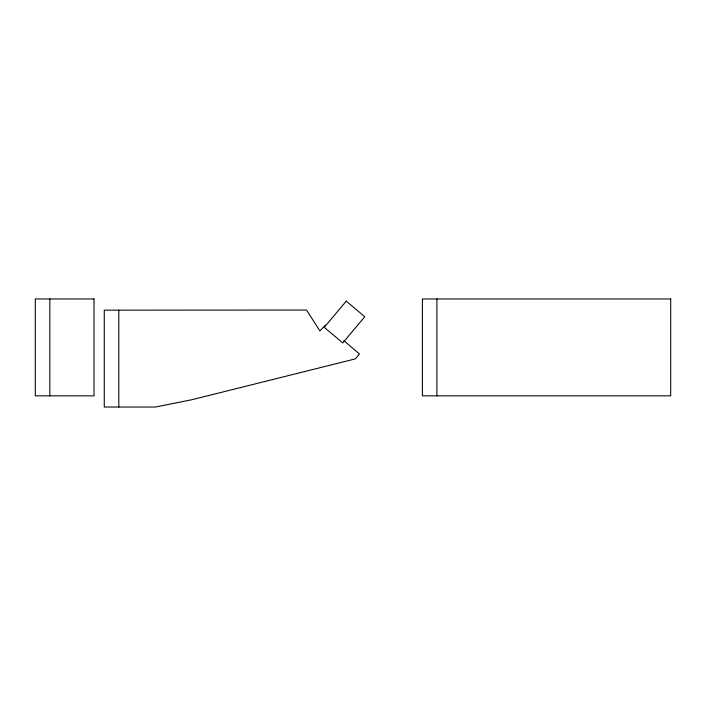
<?xml version="1.0" encoding="UTF-8"?>
<svg xmlns="http://www.w3.org/2000/svg" width="706" height="706" viewBox="0 0 706 706"><rect width="100%" height="100%" fill="white"/><g stroke="black" fill="none" stroke-linecap="round" stroke-linejoin="round"><path stroke-width="1.06" d="M325.484 325.095L319.915 330.911L306.519 310.049L104.267 310.163L104.267 407.035L155.452 407.035L191.891 399.72L355.303 358.886L359.478 353.98L343.725 340.592M436.926 298.965L436.926 395.837M118.802 310.163L118.802 407.035M49.826 298.965L49.826 395.837M346.231 301.153L324.239 327.355L342.789 342.922L364.781 316.712L346.231 301.153M94.022 298.965L35.3 298.965L35.3 395.837L94.022 395.837L94.022 298.965M670.7 298.965L422.4 298.965L422.4 395.837L670.7 395.837L670.7 298.965"/></g></svg>
